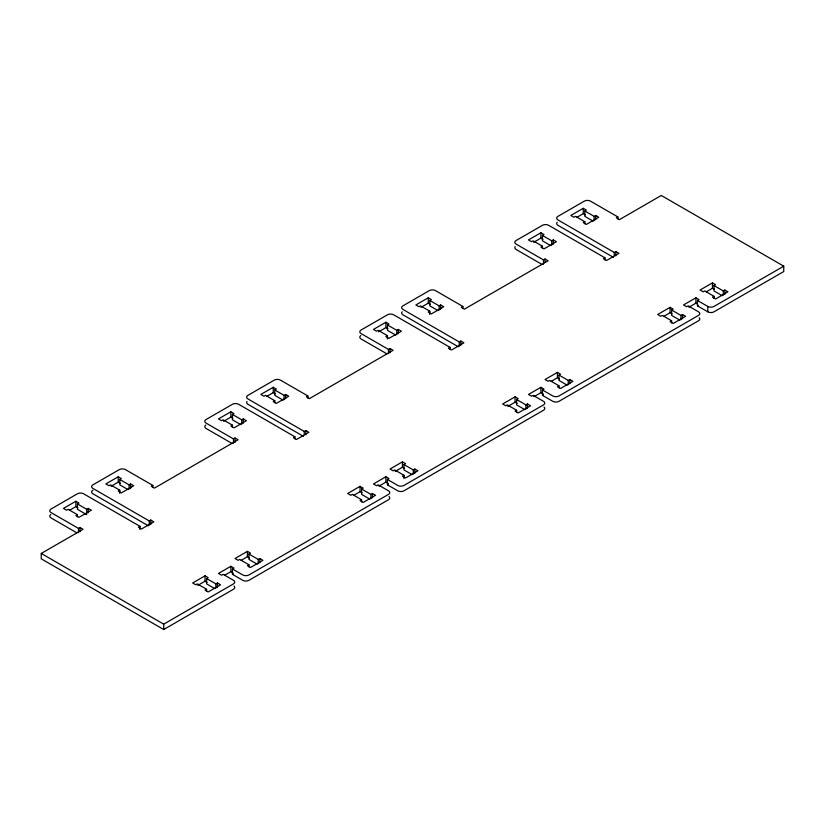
<?xml version="1.0" encoding="UTF-8"?>
<svg xmlns="http://www.w3.org/2000/svg" width="825" height="825" viewBox="0 0 825 825"><rect width="100%" height="100%" fill="white"/><g stroke="black" fill="none" stroke-linecap="round" stroke-linejoin="round"><path stroke-width="1.24" d="M86.718 514.676L77.416 509.303L77.416 503.931L78.973 503.033L75.869 501.249L63.473 508.406L66.567 510.201L68.114 509.303L77.416 514.676L77.416 516.821M128.061 489.617L119.79 484.842L119.79 479.469L121.337 478.572L118.243 476.788L105.837 483.945L108.941 485.739L110.488 484.842L119.79 490.215L119.79 493.433M240.694 424.586L232.433 419.812L232.433 414.439L233.98 413.542L230.876 411.757L218.481 418.914L221.574 420.698L223.132 419.812L232.433 425.174L232.433 427.329M283.068 400.115L274.797 395.35L274.797 389.978L276.354 389.08L273.25 387.296L260.844 394.453L263.948 396.237L265.495 395.35L274.797 400.713L274.797 402.868M395.711 335.084L387.441 330.309L387.441 324.947L388.988 324.05L385.894 322.255L373.488 329.423L376.592 331.207L378.139 330.309L387.441 335.682L387.441 338.91M438.075 310.623L429.804 305.848L429.804 300.486L431.362 299.588L428.257 297.794L415.862 304.961L418.956 306.745L420.513 305.848L429.804 311.221L429.804 314.449M550.718 245.592L542.448 240.818L542.448 235.455L544.005 234.558L540.901 232.763L528.495 239.92L531.599 241.715L533.146 240.818L542.448 246.19L542.448 248.335M593.092 221.131L584.822 216.356L584.822 210.983L586.369 210.097L583.275 208.302L570.869 215.459L573.973 217.253L575.52 216.356L584.822 221.729L584.822 223.874M69.671 510.201L75.869 506.622L77.932 507.808M111.004 486.338L118.243 482.161L120.306 483.347M223.647 421.297L230.876 417.12L232.949 418.316M267.052 396.237L273.25 392.659L275.313 393.855M378.654 331.805L385.894 327.628L387.956 328.824M421.028 307.343L428.257 303.167L430.33 304.363M533.662 242.313L540.901 238.136L542.963 239.333M577.067 217.253L583.275 213.675L585.337 214.871M77.416 514.676L75.869 515.563L78.973 517.357L91.369 510.201L88.275 508.406L86.718 509.303L77.416 503.931M119.79 490.215L118.243 491.102L121.337 492.896L133.743 485.739L130.639 483.945L129.092 484.842L119.79 479.469M232.433 425.174L230.876 426.071L233.98 427.866L246.376 420.698L243.282 418.914L241.735 419.812L232.433 414.439M274.797 400.713L273.25 401.61L276.354 403.404L288.75 396.237L285.646 394.453L284.099 395.35L274.797 389.978M387.441 335.682L385.894 336.579L388.988 338.363L401.393 331.207L398.289 329.423L396.743 330.309L387.441 324.947M429.804 311.221L428.257 312.118L431.362 313.902L443.757 306.745L440.663 304.961L439.106 305.848L429.804 300.486M542.448 246.19L540.901 247.088L544.005 248.872L556.401 241.715L553.297 239.92L551.75 240.818L542.448 235.455M584.822 221.729L583.275 222.626L586.369 224.41L598.775 217.253L595.671 215.459L594.124 216.356L584.822 210.983M139.941 529.526L139.941 526.309L83.624 493.793A4.383 2.527 0 0 0 77.416 493.793L51.068 509.004A4.383 2.527 0 0 0 51.068 512.583L78.457 528.392L80.004 527.505L83.098 529.289L41.25 553.451L41.25 558.824L163.711 629.527L233.465 589.256A4.383 2.527 0 0 0 233.98 586.028M152.862 487.585L152.862 485.44L151.305 486.338L154.409 488.122L238.116 439.797L235.012 438.003L233.465 438.9L206.075 423.091A4.383 2.527 0 0 1 206.075 419.512L232.433 404.291A4.383 2.527 0 0 1 238.631 404.291L294.948 436.817L294.948 438.962M307.869 398.093L307.869 395.948L306.323 396.835L309.416 398.63L393.123 350.305L390.019 348.511L388.472 349.408L361.092 333.599A4.383 2.527 0 0 1 361.092 330.021L387.441 314.799A4.383 2.527 0 0 1 393.638 314.799L449.965 347.315L449.965 349.47M462.877 308.602L462.877 306.446L461.33 307.343L464.423 309.138L548.13 260.803L545.036 259.019L543.479 259.916L516.099 244.097A4.383 2.527 0 0 1 516.099 240.518L542.448 225.307A4.383 2.527 0 0 1 548.646 225.307L604.972 257.823L604.972 259.968M617.884 219.099L617.884 216.954L616.337 217.852L619.441 219.636L661.289 195.473L783.75 266.176L783.75 271.549L713.996 311.819A4.383 2.527 0 0 1 707.798 311.819L697.465 305.848L697.465 300.486L699.012 299.588L695.908 297.794L683.512 304.961L686.606 306.745L688.163 305.848L698.497 311.819A4.383 2.527 0 0 1 698.497 315.397L558.989 395.948A4.383 2.527 0 0 1 552.781 395.948L542.448 389.978L542.448 395.35L552.781 401.311A4.383 2.527 0 0 0 558.989 401.311L698.497 320.77A4.383 2.527 0 0 0 699.229 317.749M139.941 526.309L138.394 527.206L141.487 528.99L153.893 521.833L150.789 520.039L149.243 520.936L92.916 488.421A4.383 2.527 0 0 1 92.916 484.842L119.274 469.631A4.383 2.527 0 0 1 125.472 469.631L152.862 485.44M294.948 436.817L293.401 437.704L296.505 439.498L308.901 432.341L305.797 430.547L304.25 431.444L247.933 398.929A4.383 2.527 0 0 1 247.933 395.35L274.282 380.129A4.383 2.527 0 0 1 280.479 380.129L307.869 395.948M449.965 347.315L448.408 348.212L451.512 350.006L463.908 342.839L460.814 341.055L459.257 341.952L402.94 309.437A4.383 2.527 0 0 1 402.94 305.848L429.289 290.637A4.383 2.527 0 0 1 435.497 290.637L462.877 306.446M604.972 257.823L603.426 258.72L606.519 260.504L618.925 253.347L615.821 251.563L614.274 252.45L557.947 219.935A4.383 2.527 0 0 1 557.947 216.356L584.306 201.145A4.383 2.527 0 0 1 590.504 201.145L617.884 216.954M214.861 588.658L206.59 583.883L206.59 578.511L208.148 577.613L205.043 575.829L192.648 582.986L195.742 584.781L197.299 583.883L206.59 589.256L206.59 591.401M257.235 564.197L248.964 559.422L248.964 554.049L250.511 553.152L247.417 551.368L235.012 558.525L238.116 560.319L239.662 559.422L248.964 564.785L248.964 566.94M369.868 499.156L361.608 494.392L361.608 489.019L363.155 488.122L360.051 486.338L347.655 493.494L350.759 495.278L352.306 494.392L361.608 499.754L361.608 501.909M412.242 474.695L403.972 469.93L403.972 464.558L405.529 463.66L402.425 461.866L390.019 469.033L393.123 470.817L394.67 469.93L403.972 475.293L403.972 478.521M524.886 409.664L516.615 404.889L516.615 399.527L518.162 398.63L515.068 396.835L502.662 404.002L505.766 405.787L507.313 404.889L516.615 410.262L516.615 412.407M567.249 385.203L558.989 380.428L558.989 375.066L560.536 374.168L557.432 372.374L545.036 379.541L548.13 381.325L549.687 380.428L558.989 385.801L558.989 387.946M679.893 320.172L671.622 315.397L671.622 310.025L673.179 309.138L670.075 307.343L657.68 314.5L660.773 316.295L662.32 315.397L671.622 320.77L671.622 322.915M722.267 295.711L713.996 290.936L713.996 285.563L715.543 284.677L712.449 282.882L700.043 290.039L703.148 291.833L704.694 290.936L713.996 296.309L713.996 298.454M197.814 585.368L205.043 581.202L207.116 582.388M388.988 496.537A4.383 2.527 0 0 1 388.472 499.754L248.964 580.305A4.383 2.527 0 0 1 242.767 580.305L232.433 574.334L232.433 568.961L233.98 568.074L230.876 566.28L218.481 573.437L221.574 575.231L223.132 574.334L233.465 580.305A4.383 2.527 0 0 1 233.465 583.883L163.711 624.154L41.25 553.451M241.209 560.319L247.417 556.731L249.48 557.927M353.853 495.278L360.051 491.7L362.123 492.896M543.995 407.034A4.383 2.527 0 0 1 543.489 410.262L403.972 490.803A4.383 2.527 0 0 1 397.774 490.803L387.441 484.842L387.441 479.469L388.988 478.572L385.894 476.788L373.488 483.945L376.592 485.739L378.139 484.842L388.472 490.803A4.383 2.527 0 0 1 388.472 494.392L248.964 574.932A4.383 2.527 0 0 1 242.767 574.932L232.433 568.961M395.196 471.415L402.425 467.239L404.487 468.435M507.829 406.385L515.068 402.208L517.131 403.404M542.448 389.978L544.005 389.08L540.901 387.296L528.495 394.453L531.599 396.237L533.146 395.35L543.489 401.311A4.383 2.527 0 0 1 543.489 404.889L403.972 485.44A4.383 2.527 0 0 1 397.774 485.44L387.441 479.469M551.234 381.325L557.432 377.747L559.505 378.943M663.877 316.295L670.075 312.716L672.138 313.902M706.241 291.833L712.449 288.255L714.512 289.441M224.678 575.231L230.876 571.653L233.011 572.88M378.912 486.183L385.894 482.161L388.214 483.502M533.93 396.691L540.901 392.659L543.221 394.01M688.937 307.199L695.908 303.167L697.465 304.064M206.59 589.256L205.043 590.143L208.148 591.938L220.543 584.781L217.449 582.986L215.892 583.883L206.59 578.511M232.433 574.334L233.3 573.829M248.964 564.785L247.417 565.682L250.511 567.476L262.917 560.319L259.813 558.525L258.266 559.422L248.964 554.049M361.608 499.754L360.051 500.651L363.155 502.446L375.561 495.278L372.457 493.494L370.91 494.392L361.608 489.019M387.441 484.842L388.317 484.337M403.972 475.293L402.425 476.19L405.529 477.984L417.924 470.817L414.831 469.033L413.273 469.93L403.972 464.558M516.615 410.262L515.068 411.159L518.162 412.943L530.568 405.787L527.464 404.002L525.917 404.889L516.615 399.527M542.448 395.35L543.324 394.845M558.989 385.801L557.432 386.698L560.536 388.482L572.932 381.325L569.838 379.541L568.281 380.428L558.989 375.066M671.622 320.77L670.075 321.668L673.179 323.452L685.575 316.295L682.481 314.5L680.924 315.397L671.622 310.025M697.465 305.848L698.332 305.353M713.996 296.309L712.449 297.206L715.543 298.99L727.949 291.833L724.845 290.039L723.298 290.936L713.996 285.563M783.75 266.176L713.996 306.446A4.383 2.527 0 0 1 707.798 306.446L697.465 300.486M613.387 257.317L557.947 225.307A4.383 2.527 0 0 1 557.215 222.286M541.767 264.289L516.099 249.47A4.383 2.527 0 0 1 515.171 246.675M458.38 346.809L402.94 314.799A4.383 2.527 0 0 1 402.208 311.788M386.76 353.791L361.092 338.962A4.383 2.527 0 0 1 360.824 335.558M303.373 436.301L247.933 404.291A4.383 2.527 0 0 1 247.005 401.497M231.753 443.283L206.075 428.464A4.383 2.527 0 0 1 205.817 425.05M148.366 525.803L92.916 493.793A4.383 2.527 0 0 1 92.916 490.215M76.746 532.775L51.068 517.956A4.383 2.527 0 0 1 50.799 514.542M724.845 290.039L724.845 294.339M723.298 290.936L723.298 295.237M712.449 282.882L712.449 288.255M707.798 306.446L707.798 311.819M695.908 297.794L695.908 303.167M682.481 314.5L682.481 318.801M680.924 315.397L680.924 319.698M670.075 307.343L670.075 312.716M615.821 251.563L615.821 255.853M614.274 252.45L614.274 255.678M595.671 215.459L595.671 219.759M594.124 216.356L594.124 220.657M583.275 208.302L583.275 213.675M569.838 379.541L569.838 383.831M568.281 380.428L568.281 384.728M557.432 372.374L557.432 377.747M553.297 239.92L553.297 244.221M551.75 240.818L551.75 245.118M545.036 259.019L545.036 262.237M543.479 259.916L543.479 264.206M540.901 232.763L540.901 238.136M540.901 387.296L540.901 392.659M527.464 404.002L527.464 408.293M525.917 404.889L525.917 409.19M515.068 396.835L515.068 402.208M460.814 341.055L460.814 345.345M459.257 341.952L459.257 346.242M440.663 304.961L440.663 309.251M439.106 305.848L439.106 310.148M428.257 297.794L428.257 303.167M414.831 469.033L414.831 473.323M413.273 469.93L413.273 474.22M402.425 461.866L402.425 467.239M398.289 329.423L398.289 333.713M396.743 330.309L396.743 334.61M390.019 348.511L390.019 352.811M388.472 349.408L388.472 353.698M385.894 322.255L385.894 327.628M385.894 476.788L385.894 482.161M372.457 493.494L372.457 497.784M370.91 494.392L370.91 498.682M360.051 486.338L360.051 491.7M305.797 430.547L305.797 434.847M304.25 431.444L304.25 434.662M285.646 394.453L285.646 398.743M284.099 395.35L284.099 399.64M273.25 387.296L273.25 392.659M259.813 558.525L259.813 562.825M258.266 559.422L258.266 563.712M247.417 551.368L247.417 556.731M243.282 418.914L243.282 423.204M241.735 419.812L241.735 424.102M235.012 438.003L235.012 442.303M233.465 438.9L233.465 443.2M230.876 411.757L230.876 417.12M230.876 566.28L230.876 571.653M217.449 582.986L217.449 587.287M215.892 583.883L215.892 588.173M205.043 575.829L205.043 581.202M163.711 624.154L163.711 629.527M150.789 520.039L150.789 524.339M149.243 520.936L149.243 525.236M130.639 483.945L130.639 488.245M129.092 484.842L129.092 489.132M118.243 476.788L118.243 482.161M88.275 508.406L88.275 512.707M86.718 509.303L86.718 513.604M80.004 527.505L80.004 531.795M78.457 528.392L78.457 532.692M75.869 501.249L75.869 506.622"/></g></svg>
